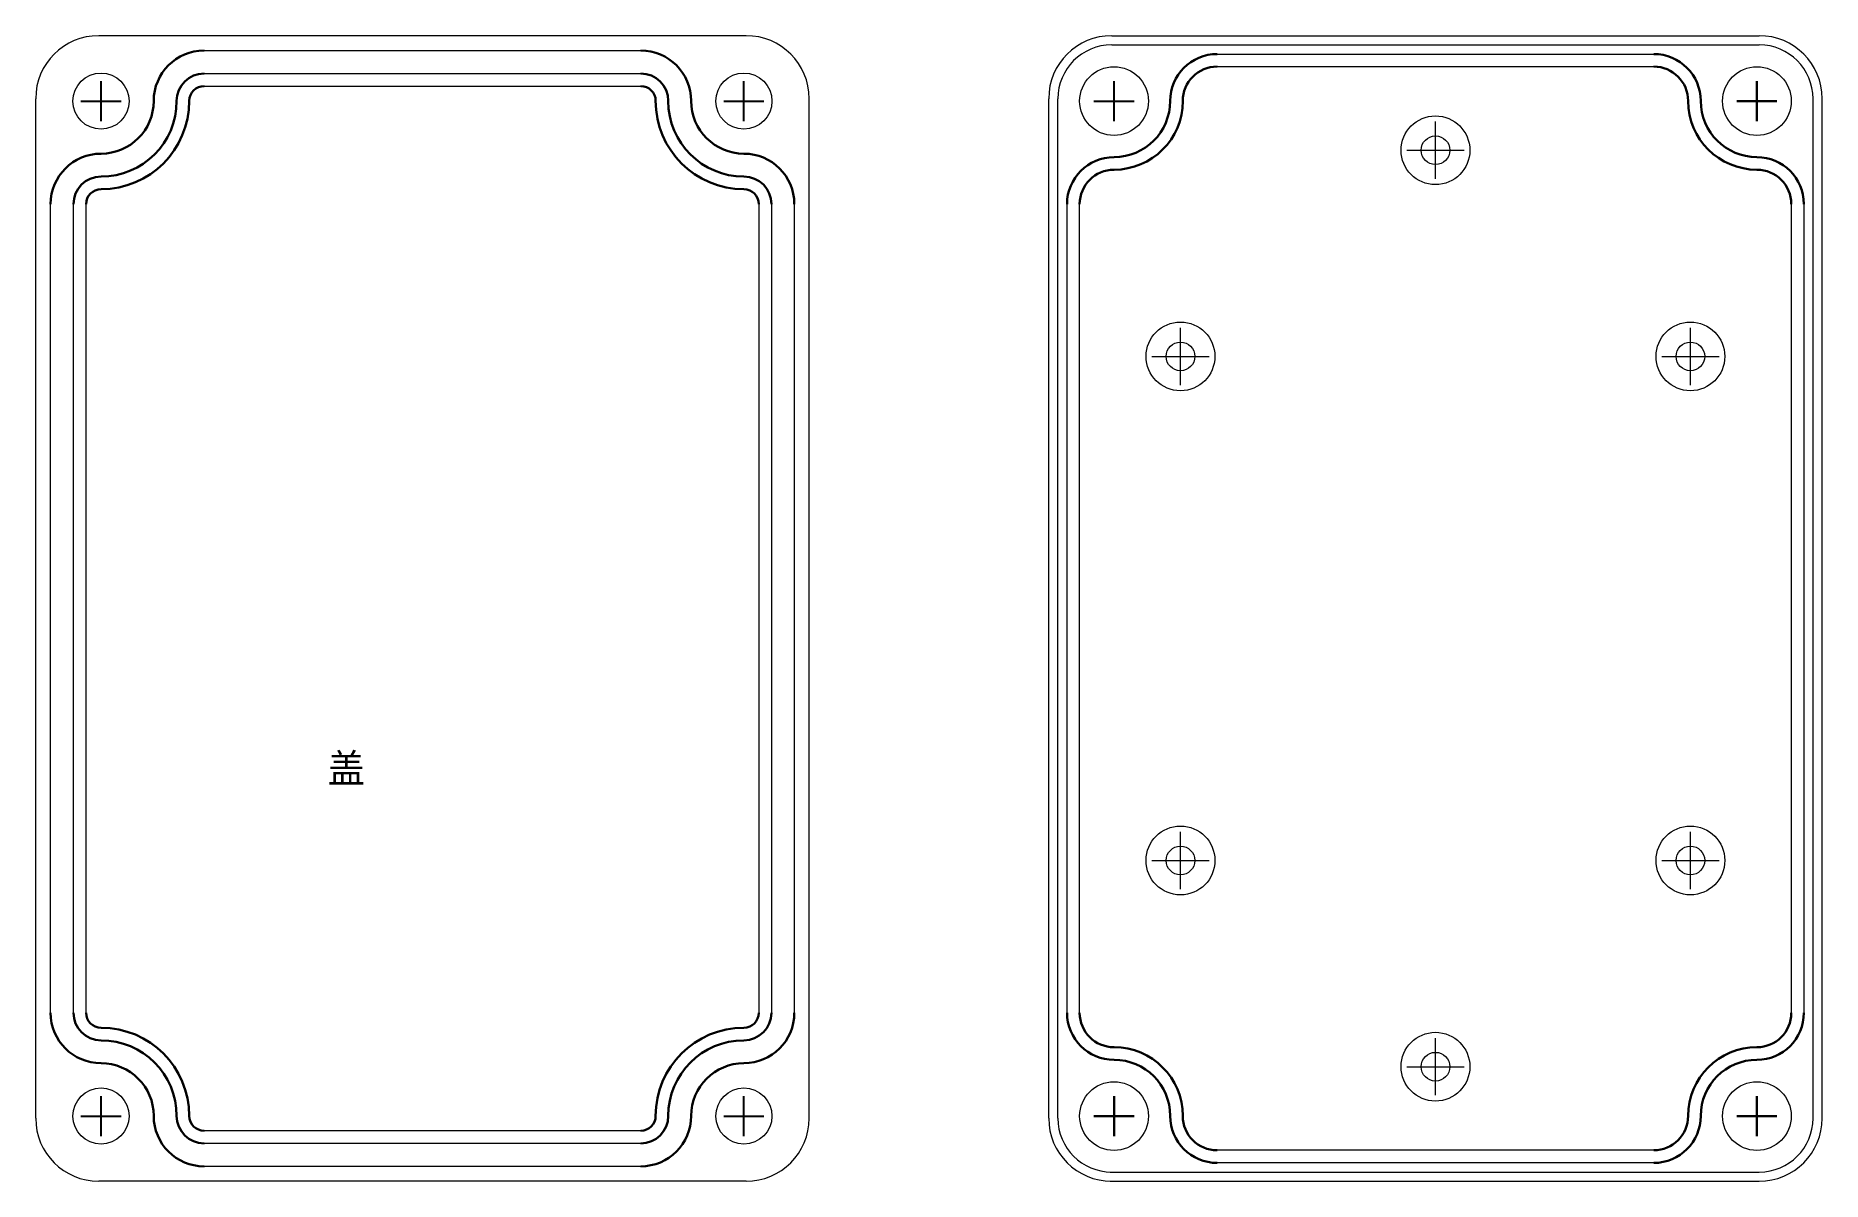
# Model space of a CAD drawing. Header units: millimetres. Extents: x 7174 to 7330, y -428 to -328.
import ezdxf

# ---------------------------------------------------------------- set-up
doc = ezdxf.new("R2010")
doc.units = ezdxf.units.MM
doc.header["$LTSCALE"] = 0.3
doc.linetypes.add('CENTER2', pattern=[28.575, 19.05, -3.175, 3.175, -3.175])
doc.layers.get('0').update_dxf_attribs({"lineweight": 30})
doc.layers.add('A', color=1, linetype='CENTER2')
doc.layers.add('D', color=3, linetype='Continuous', lineweight=15)
doc.styles.get("Standard").update_dxf_attribs({"font": 'txt.shx'})

msp = doc.modelspace()

# ---------------------------------------------------------------- linework, layer by layer
at = {"color": 7, "lineweight": 20, "ltscale": 0.3}
for p, q in [((7188.43, -328.94), (7226.53, -328.94)), ((7276.83, -329.24), (7314.93, -329.24)), ((7276.83, -330.34), (7314.93, -330.34)), ((7188.43, -330.94), (7226.53, -330.94)), ((7188.43, -332.04), (7226.53, -332.04)), ((7175.03, -412.94), (7175.03, -342.34)), ((7177.03, -412.94), (7177.03, -342.34)), ((7178.13, -412.94), (7178.13, -342.34)), ((7236.83, -342.34), (7236.83, -412.94)), ((7237.93, -342.34), (7237.93, -412.94)), ((7239.93, -342.34), (7239.93, -412.94)), ((7263.73, -412.94), (7263.73, -342.34)), ((7264.83, -412.94), (7264.83, -342.34)), ((7326.93, -342.34), (7326.93, -412.94)), ((7328.03, -342.34), (7328.03, -412.94)), ((7226.53, -423.24), (7188.43, -423.24)), ((7226.53, -424.34), (7188.43, -424.34)), ((7314.93, -424.94), (7276.83, -424.94)), ((7226.53, -426.34), (7188.28, -426.34)), ((7314.93, -426.04), (7276.83, -426.04))]:
    msp.add_line(p, q, dxfattribs=at)
at = {"color": 7}
for p, q in [((7323.93, -335.1), (7323.93, -331.6)), ((7322.18, -333.35), (7325.68, -333.35)), ((7267.83, -423.7), (7267.83, -420.2)), ((7323.93, -423.7), (7323.93, -420.2)), ((7266.08, -421.95), (7269.58, -421.95)), ((7322.18, -421.95), (7325.68, -421.95))]:
    msp.add_line(p, q, dxfattribs=at)
at = {"color": 7, "ltscale": 0.3}
for centre, radius, start, end in [((7188.43, -333.34), 4.4, 90, 180), ((7226.53, -333.34), 4.4, 0, 90), ((7276.83, -333.34), 4.1, 90, 180), ((7276.83, -333.34), 3, 90, 180), ((7314.93, -333.34), 4.1, 0, 90), ((7314.93, -333.34), 3, 0, 90), ((7188.43, -333.34), 2.4, 90, 180), ((7188.43, -333.34), 1.3, 90, 180), ((7226.53, -333.34), 2.4, 0, 90), ((7226.53, -333.34), 1.3, 0, 90), ((7179.43, -333.34), 4.6, 270, 0), ((7179.43, -333.34), 7.7, 270, 0), ((7179.43, -333.34), 6.6, 270, 0), ((7235.53, -333.34), 7.7, 180, 270), ((7235.53, -333.34), 6.6, 180, 270), ((7235.53, -333.34), 4.6, 180, 270), ((7267.83, -333.34), 6, 270, 0), ((7267.83, -333.34), 4.9, 270, 0), ((7323.93, -333.34), 6, 180, 270), ((7323.93, -333.34), 4.9, 180, 270), ((7179.43, -342.34), 4.4, 90, 180), ((7235.53, -342.34), 4.4, 0, 90), ((7267.83, -342.34), 4.1, 90, 180), ((7323.93, -342.34), 4.1, 0, 90), ((7267.83, -342.34), 3, 90, 180), ((7323.93, -342.34), 3, 0, 90), ((7179.43, -342.34), 2.4, 90, 180), ((7179.43, -342.34), 1.3, 90, 180), ((7235.53, -342.34), 2.4, 0, 90), ((7235.53, -342.34), 1.3, 0, 90), ((7179.43, -412.94), 4.4, 180, 270), ((7179.43, -412.94), 2.4, 180, 270), ((7179.43, -412.94), 1.3, 180, 270), ((7235.53, -412.94), 4.4, 270, 0), ((7235.53, -412.94), 1.3, 270, 0), ((7235.53, -412.94), 2.4, 270, 0), ((7267.83, -412.94), 4.1, 180, 270), ((7267.83, -412.94), 3, 180, 270), ((7323.93, -412.94), 3, 270, 0), ((7323.93, -412.94), 4.1, 270, 0), ((7179.43, -421.94), 7.7, 0, 90), ((7235.53, -421.94), 7.7, 90, 180), ((7179.43, -421.94), 6.6, 0, 90), ((7235.53, -421.94), 6.6, 90, 180), ((7267.83, -421.94), 6, 0, 90), ((7323.93, -421.94), 6, 90, 180), ((7179.43, -421.94), 4.6, 0, 90), ((7235.53, -421.94), 4.6, 90, 180), ((7267.83, -421.94), 4.9, 0, 90), ((7323.93, -421.94), 4.9, 90, 180), ((7188.43, -421.94), 4.4, 180, 270), ((7188.43, -421.94), 2.4, 180, 270), ((7188.43, -421.94), 1.3, 180, 270), ((7226.53, -421.94), 4.4, 270, 0), ((7226.53, -421.94), 1.3, 270, 0), ((7226.53, -421.94), 2.4, 270, 0), ((7276.83, -421.94), 4.1, 180, 270), ((7276.83, -421.94), 3, 180, 270), ((7314.93, -421.94), 3, 270, 0), ((7314.93, -421.94), 4.1, 270, 0)]:
    msp.add_arc(centre, radius, start, end, dxfattribs=at)
at = {"layer": 'A', "color": 7}
for p, q in [((7179.43, -335.1), (7179.43, -331.6)), ((7235.53, -335.1), (7235.53, -331.6)), ((7267.83, -335.1), (7267.83, -331.6)), ((7177.68, -333.35), (7181.18, -333.35)), ((7233.78, -333.35), (7237.28, -333.35)), ((7266.08, -333.35), (7269.58, -333.35)), ((7179.43, -423.7), (7179.43, -420.2)), ((7235.53, -423.7), (7235.53, -420.2)), ((7177.68, -421.95), (7181.18, -421.95)), ((7233.78, -421.95), (7237.28, -421.95))]:
    msp.add_line(p, q, dxfattribs=at)
at = {"layer": 'D', "color": 7, "linetype": 'ByBlock', "ltscale": 0.3}
for p, q in [((7235.73, -327.64), (7179.23, -327.64)), ((7267.63, -327.64), (7324.13, -327.64)), ((7267.63, -328.44), (7324.13, -328.44)), ((7173.73, -422.14), (7173.73, -333.14)), ((7241.23, -422.14), (7241.23, -333.14)), ((7262.13, -422.14), (7262.13, -333.14)), ((7262.93, -422.14), (7262.93, -333.14)), ((7328.83, -422.14), (7328.83, -333.14)), ((7329.63, -422.14), (7329.63, -333.14)), ((7267.48, -426.84), (7324.13, -426.84)), ((7235.73, -427.64), (7179.23, -427.64)), ((7267.48, -427.64), (7324.13, -427.64))]:
    msp.add_line(p, q, dxfattribs=at)
at = {"layer": 'D', "color": 7, "linetype": 'ByBlock'}
for p, q in [((7295.88, -340.14), (7295.88, -335.14)), ((7293.38, -337.64), (7298.38, -337.64)), ((7293.38, -337.64), (7298.38, -337.64)), ((7273.63, -358.14), (7273.63, -353.14)), ((7318.13, -358.14), (7318.13, -353.14)), ((7271.13, -355.64), (7276.13, -355.64)), ((7315.63, -355.64), (7320.63, -355.64)), ((7273.63, -402.14), (7273.63, -397.14)), ((7318.13, -402.14), (7318.13, -397.14)), ((7271.13, -399.64), (7276.13, -399.64)), ((7315.63, -399.64), (7320.63, -399.64)), ((7295.88, -420.14), (7295.88, -415.14)), ((7293.38, -417.64), (7298.38, -417.64))]:
    msp.add_line(p, q, dxfattribs=at)
at = {"layer": 'D', "color": 7, "linetype": 'ByBlock', "ltscale": 0.3}
for centre, radius in [((7267.83, -333.35), 3), ((7323.93, -333.35), 3), ((7179.43, -333.35), 2.45), ((7235.53, -333.35), 2.45), ((7295.88, -337.64), 3), ((7295.88, -337.64), 1.25), ((7273.63, -355.64), 3), ((7318.13, -355.64), 3), ((7273.63, -355.64), 1.25), ((7318.13, -355.64), 1.25), ((7273.63, -399.64), 3), ((7318.13, -399.64), 3), ((7273.63, -399.64), 1.25), ((7318.13, -399.64), 1.25), ((7295.88, -417.64), 3), ((7295.88, -417.64), 1.25), ((7267.83, -421.95), 3), ((7323.93, -421.95), 3), ((7179.43, -421.95), 2.45), ((7235.53, -421.95), 2.45)]:
    msp.add_circle(centre, radius, dxfattribs=at)
for centre, radius, start, end in [((7179.23, -333.14), 5.5, 90, 180), ((7235.73, -333.14), 5.5, 0, 90), ((7267.63, -333.14), 5.5, 90, 180), ((7267.63, -333.14), 4.7, 90, 180), ((7324.13, -333.14), 5.5, 0, 90), ((7324.13, -333.14), 4.7, 0, 90), ((7179.23, -422.14), 5.5, 180, 270), ((7235.73, -422.14), 5.5, 270, 0), ((7267.63, -422.14), 5.5, 180, 270), ((7267.63, -422.14), 4.7, 180, 270), ((7324.13, -422.14), 4.7, 270, 0), ((7324.13, -422.14), 5.5, 270, 0)]:
    msp.add_arc(centre, radius, start, end, dxfattribs=at)

# ---------------------------------------------------------------- texts
at = {"layer": 'D', "color": 7, "linetype": 'ByBlock', "ltscale": 0.3, "insert": (7199.21, -390.34), "char_height": 2.5, "width": 29.9895, "attachment_point": 1}
msp.add_mtext('{\\fTxt|b0|i0|c134|p2;盖}', dxfattribs=at)

doc.saveas('drawing.dxf')
